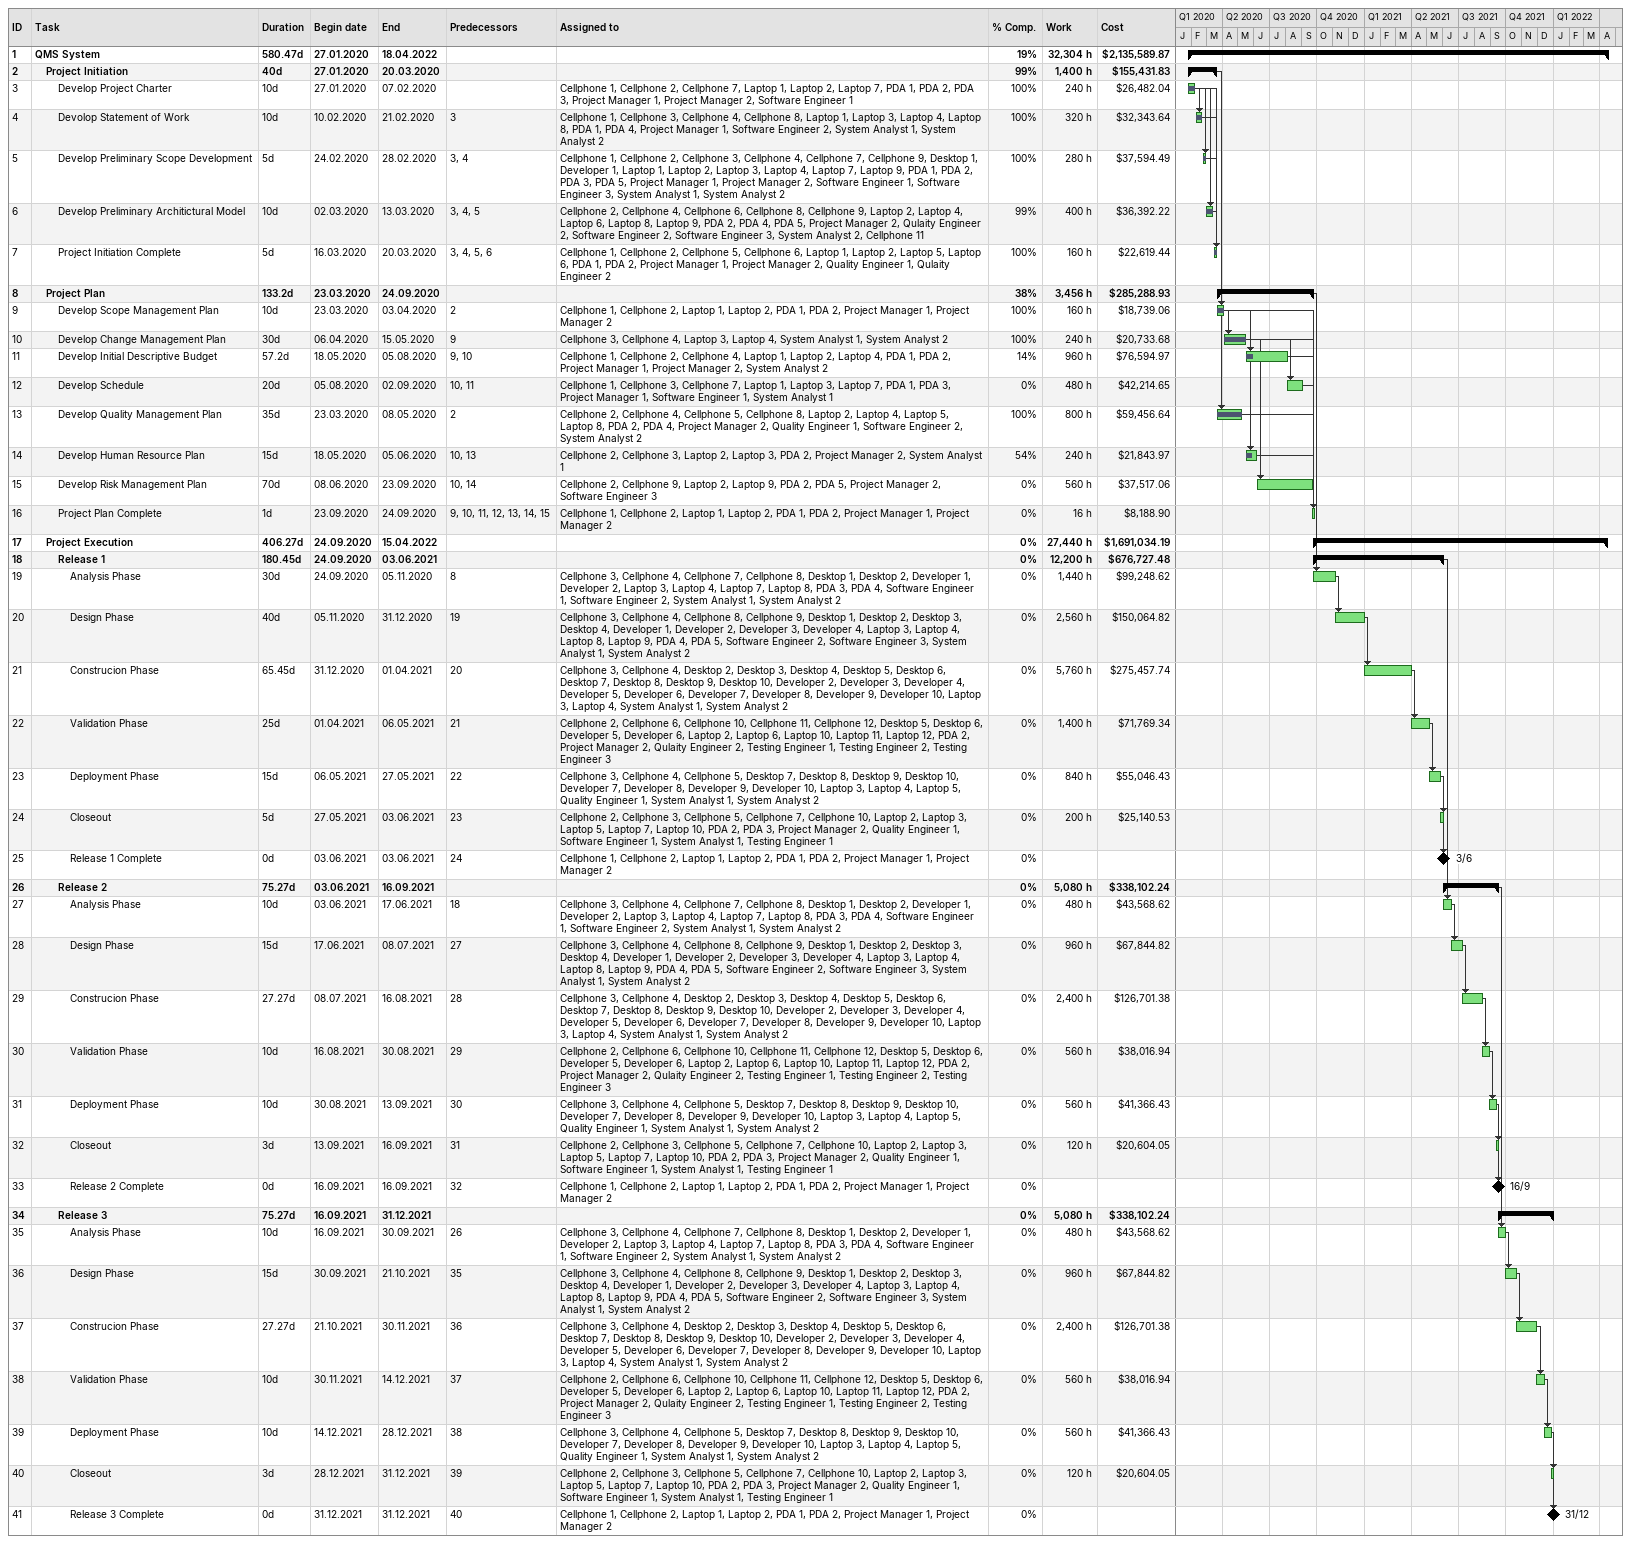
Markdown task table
| ID | Level | Task | Duration | Start | Finish | Predecessors | Resources | % complete | Work (h) | Cost ($) |
|---|---|---|---|---|---|---|---|---|---|---|
| 1 | 1 | **QMS System** | 580.47d | 2020-01-27 | 2022-04-18 |  |  | 19 | 32304 | 2135589.87 |
| 2 | 2 | **Project Initiation** | 40d | 2020-01-27 | 2020-03-20 |  |  | 99 | 1400 | 155431.83 |
| 3 | 3 | Develop Project Charter | 10d | 2020-01-27 | 2020-02-07 |  | Cellphone 1, Cellphone 2, Cellphone 7, Laptop 1, Laptop 2, Laptop 7, PDA 1, PDA 2, PDA 3, Project Manager 1, Project Manager 2, Software Engineer 1 | 100 | 240 | 26482.04 |
| 4 | 3 | Devolop Statement of Work | 10d | 2020-02-10 | 2020-02-21 | 3 | Cellphone 1, Cellphone 3, Cellphone 4, Cellphone 8, Laptop 1, Laptop 3, Laptop 4, Laptop 8, PDA 1, PDA 4, Project Manager 1, Software Engineer 2, System Analyst 1, System Analyst 2 | 100 | 320 | 32343.64 |
| 5 | 3 | Develop Preliminary Scope Development | 5d | 2020-02-24 | 2020-02-28 | 3, 4 | Cellphone 1, Cellphone 2, Cellphone 3, Cellphone 4, Cellphone 7, Cellphone 9, Desktop 1, Developer 1, Laptop 1, Laptop 2, Laptop 3, Laptop 4, Laptop 7, Laptop 9, PDA 1, PDA 2, PDA 3, PDA 5, Project Manager 1, Project Manager 2, Software Engineer 1, Software Engineer 3, System Analyst 1, System Analyst 2 | 100 | 280 | 37594.49 |
| 6 | 3 | Develop Preliminary Architictural Model | 10d | 2020-03-02 | 2020-03-13 | 3, 4, 5 | Cellphone 2, Cellphone 4, Cellphone 6, Cellphone 8, Cellphone 9, Laptop 2, Laptop 4, Laptop 6, Laptop 8, Laptop 9, PDA 2, PDA 4, PDA 5, Project Manager 2, Qulaity Engineer 2, Software Engineer 2, Software Engineer 3, System Analyst 2, Cellphone 11 | 99 | 400 | 36392.22 |
| 7 | 3 | Project Initiation Complete | 5d | 2020-03-16 | 2020-03-20 | 3, 4, 5, 6 | Cellphone 1, Cellphone 2, Cellphone 5, Cellphone 6, Laptop 1, Laptop 2, Laptop 5, Laptop 6, PDA 1, PDA 2, Project Manager 1, Project Manager 2, Quality Engineer 1, Qulaity Engineer 2 | 100 | 160 | 22619.44 |
| 8 | 2 | **Project Plan** | 133.2d | 2020-03-23 | 2020-09-24 |  |  | 38 | 3456 | 285288.93 |
| 9 | 3 | Develop Scope Management Plan | 10d | 2020-03-23 | 2020-04-03 | 2 | Cellphone 1, Cellphone 2, Laptop 1, Laptop 2, PDA 1, PDA 2, Project Manager 1, Project Manager 2 | 100 | 160 | 18739.06 |
| 10 | 3 | Develop Change Management Plan | 30d | 2020-04-06 | 2020-05-15 | 9 | Cellphone 3, Cellphone 4, Laptop 3, Laptop 4, System Analyst 1, System Analyst 2 | 100 | 240 | 20733.68 |
| 11 | 3 | Develop Initial Descriptive Budget | 57.2d | 2020-05-18 | 2020-08-05 | 9, 10 | Cellphone 1, Cellphone 2, Cellphone 4, Laptop 1, Laptop 2, Laptop 4, PDA 1, PDA 2, Project Manager 1, Project Manager 2, System Analyst 2 | 14 | 960 | 76594.97 |
| 12 | 3 | Develop Schedule | 20d | 2020-08-05 | 2020-09-02 | 10, 11 | Cellphone 1, Cellphone 3, Cellphone 7, Laptop 1, Laptop 3, Laptop 7, PDA 1, PDA 3, Project Manager 1, Software Engineer 1, System Analyst 1 | 0 | 480 | 42214.65 |
| 13 | 3 | Develop Quality Management Plan | 35d | 2020-03-23 | 2020-05-08 | 2 | Cellphone 2, Cellphone 4, Cellphone 5, Cellphone 8, Laptop 2, Laptop 4, Laptop 5, Laptop 8, PDA 2, PDA 4, Project Manager 2, Quality Engineer 1, Software Engineer 2, System Analyst 2 | 100 | 800 | 59456.64 |
| 14 | 3 | Develop Human Resource Plan | 15d | 2020-05-18 | 2020-06-05 | 10, 13 | Cellphone 2, Cellphone 3, Laptop 2, Laptop 3, PDA 2, Project Manager 2, System Analyst 1 | 54 | 240 | 21843.97 |
| 15 | 3 | Develop Risk Management Plan | 70d | 2020-06-08 | 2020-09-23 | 10, 14 | Cellphone 2, Cellphone 9, Laptop 2, Laptop 9, PDA 2, PDA 5, Project Manager 2, Software Engineer 3 | 0 | 560 | 37517.06 |
| 16 | 3 | Project Plan Complete | 1d | 2020-09-23 | 2020-09-24 | 9, 10, 11, 12, 13, 14, 15 | Cellphone 1, Cellphone 2, Laptop 1, Laptop 2, PDA 1, PDA 2, Project Manager 1, Project Manager 2 | 0 | 16 | 8188.90 |
| 17 | 2 | **Project Execution** | 406.27d | 2020-09-24 | 2022-04-15 |  |  | 0 | 27440 | 1691034.19 |
| 18 | 3 | **Release 1** | 180.45d | 2020-09-24 | 2021-06-03 |  |  | 0 | 12200 | 676727.48 |
| 19 | 4 | Analysis Phase | 30d | 2020-09-24 | 2020-11-05 | 8 | Cellphone 3, Cellphone 4, Cellphone 7, Cellphone 8, Desktop 1, Desktop 2, Developer 1, Developer 2, Laptop 3, Laptop 4, Laptop 7, Laptop 8, PDA 3, PDA 4, Software Engineer 1, Software Engineer 2, System Analyst 1, System Analyst 2 | 0 | 1440 | 99248.62 |
| 20 | 4 | Design Phase | 40d | 2020-11-05 | 2020-12-31 | 19 | Cellphone 3, Cellphone 4, Cellphone 8, Cellphone 9, Desktop 1, Desktop 2, Desktop 3, Desktop 4, Developer 1, Developer 2, Developer 3, Developer 4, Laptop 3, Laptop 4, Laptop 8, Laptop 9, PDA 4, PDA 5, Software Engineer 2, Software Engineer 3, System Analyst 1, System Analyst 2 | 0 | 2560 | 150064.82 |
| 21 | 4 | Construcion Phase | 65.45d | 2020-12-31 | 2021-04-01 | 20 | Cellphone 3, Cellphone 4, Desktop 2, Desktop 3, Desktop 4, Desktop 5, Desktop 6, Desktop 7, Desktop 8, Desktop 9, Desktop 10, Developer 2, Developer 3, Developer 4, Developer 5, Developer 6, Developer 7, Developer 8, Developer 9, Developer 10, Laptop 3, Laptop 4, System Analyst 1, System Analyst 2 | 0 | 5760 | 275457.74 |
| 22 | 4 | Validation Phase | 25d | 2021-04-01 | 2021-05-06 | 21 | Cellphone 2, Cellphone 6, Cellphone 10, Cellphone 11, Cellphone 12, Desktop 5, Desktop 6, Developer 5, Developer 6, Laptop 2, Laptop 6, Laptop 10, Laptop 11, Laptop 12, PDA 2, Project Manager 2, Qulaity Engineer 2, Testing Engineer 1, Testing Engineer 2, Testing Engineer 3 | 0 | 1400 | 71769.34 |
| 23 | 4 | Deployment Phase | 15d | 2021-05-06 | 2021-05-27 | 22 | Cellphone 3, Cellphone 4, Cellphone 5, Desktop 7, Desktop 8, Desktop 9, Desktop 10, Developer 7, Developer 8, Developer 9, Developer 10, Laptop 3, Laptop 4, Laptop 5, Quality Engineer 1, System Analyst 1, System Analyst 2 | 0 | 840 | 55046.43 |
| 24 | 4 | Closeout | 5d | 2021-05-27 | 2021-06-03 | 23 | Cellphone 2, Cellphone 3, Cellphone 5, Cellphone 7, Cellphone 10, Laptop 2, Laptop 3, Laptop 5, Laptop 7, Laptop 10, PDA 2, PDA 3, Project Manager 2, Quality Engineer 1, Software Engineer 1, System Analyst 1, Testing Engineer 1 | 0 | 200 | 25140.53 |
| 25 | 4 | Release 1 Complete | 0d | 2021-06-03 | 2021-06-03 | 24 | Cellphone 1, Cellphone 2, Laptop 1, Laptop 2, PDA 1, PDA 2, Project Manager 1, Project Manager 2 | 0 |  |  |
| 26 | 3 | **Release 2** | 75.27d | 2021-06-03 | 2021-09-16 |  |  | 0 | 5080 | 338102.24 |
| 27 | 4 | Analysis Phase | 10d | 2021-06-03 | 2021-06-17 | 18 | Cellphone 3, Cellphone 4, Cellphone 7, Cellphone 8, Desktop 1, Desktop 2, Developer 1, Developer 2, Laptop 3, Laptop 4, Laptop 7, Laptop 8, PDA 3, PDA 4, Software Engineer 1, Software Engineer 2, System Analyst 1, System Analyst 2 | 0 | 480 | 43568.62 |
| 28 | 4 | Design Phase | 15d | 2021-06-17 | 2021-07-08 | 27 | Cellphone 3, Cellphone 4, Cellphone 8, Cellphone 9, Desktop 1, Desktop 2, Desktop 3, Desktop 4, Developer 1, Developer 2, Developer 3, Developer 4, Laptop 3, Laptop 4, Laptop 8, Laptop 9, PDA 4, PDA 5, Software Engineer 2, Software Engineer 3, System Analyst 1, System Analyst 2 | 0 | 960 | 67844.82 |
| 29 | 4 | Construcion Phase | 27.27d | 2021-07-08 | 2021-08-16 | 28 | Cellphone 3, Cellphone 4, Desktop 2, Desktop 3, Desktop 4, Desktop 5, Desktop 6, Desktop 7, Desktop 8, Desktop 9, Desktop 10, Developer 2, Developer 3, Developer 4, Developer 5, Developer 6, Developer 7, Developer 8, Developer 9, Developer 10, Laptop 3, Laptop 4, System Analyst 1, System Analyst 2 | 0 | 2400 | 126701.38 |
| 30 | 4 | Validation Phase | 10d | 2021-08-16 | 2021-08-30 | 29 | Cellphone 2, Cellphone 6, Cellphone 10, Cellphone 11, Cellphone 12, Desktop 5, Desktop 6, Developer 5, Developer 6, Laptop 2, Laptop 6, Laptop 10, Laptop 11, Laptop 12, PDA 2, Project Manager 2, Qulaity Engineer 2, Testing Engineer 1, Testing Engineer 2, Testing Engineer 3 | 0 | 560 | 38016.94 |
| 31 | 4 | Deployment Phase | 10d | 2021-08-30 | 2021-09-13 | 30 | Cellphone 3, Cellphone 4, Cellphone 5, Desktop 7, Desktop 8, Desktop 9, Desktop 10, Developer 7, Developer 8, Developer 9, Developer 10, Laptop 3, Laptop 4, Laptop 5, Quality Engineer 1, System Analyst 1, System Analyst 2 | 0 | 560 | 41366.43 |
| 32 | 4 | Closeout | 3d | 2021-09-13 | 2021-09-16 | 31 | Cellphone 2, Cellphone 3, Cellphone 5, Cellphone 7, Cellphone 10, Laptop 2, Laptop 3, Laptop 5, Laptop 7, Laptop 10, PDA 2, PDA 3, Project Manager 2, Quality Engineer 1, Software Engineer 1, System Analyst 1, Testing Engineer 1 | 0 | 120 | 20604.05 |
| 33 | 4 | Release 2 Complete | 0d | 2021-09-16 | 2021-09-16 | 32 | Cellphone 1, Cellphone 2, Laptop 1, Laptop 2, PDA 1, PDA 2, Project Manager 1, Project Manager 2 | 0 |  |  |
| 34 | 3 | **Release 3** | 75.27d | 2021-09-16 | 2021-12-31 |  |  | 0 | 5080 | 338102.24 |
| 35 | 4 | Analysis Phase | 10d | 2021-09-16 | 2021-09-30 | 26 | Cellphone 3, Cellphone 4, Cellphone 7, Cellphone 8, Desktop 1, Desktop 2, Developer 1, Developer 2, Laptop 3, Laptop 4, Laptop 7, Laptop 8, PDA 3, PDA 4, Software Engineer 1, Software Engineer 2, System Analyst 1, System Analyst 2 | 0 | 480 | 43568.62 |
| 36 | 4 | Design Phase | 15d | 2021-09-30 | 2021-10-21 | 35 | Cellphone 3, Cellphone 4, Cellphone 8, Cellphone 9, Desktop 1, Desktop 2, Desktop 3, Desktop 4, Developer 1, Developer 2, Developer 3, Developer 4, Laptop 3, Laptop 4, Laptop 8, Laptop 9, PDA 4, PDA 5, Software Engineer 2, Software Engineer 3, System Analyst 1, System Analyst 2 | 0 | 960 | 67844.82 |
| 37 | 4 | Construcion Phase | 27.27d | 2021-10-21 | 2021-11-30 | 36 | Cellphone 3, Cellphone 4, Desktop 2, Desktop 3, Desktop 4, Desktop 5, Desktop 6, Desktop 7, Desktop 8, Desktop 9, Desktop 10, Developer 2, Developer 3, Developer 4, Developer 5, Developer 6, Developer 7, Developer 8, Developer 9, Developer 10, Laptop 3, Laptop 4, System Analyst 1, System Analyst 2 | 0 | 2400 | 126701.38 |
| 38 | 4 | Validation Phase | 10d | 2021-11-30 | 2021-12-14 | 37 | Cellphone 2, Cellphone 6, Cellphone 10, Cellphone 11, Cellphone 12, Desktop 5, Desktop 6, Developer 5, Developer 6, Laptop 2, Laptop 6, Laptop 10, Laptop 11, Laptop 12, PDA 2, Project Manager 2, Qulaity Engineer 2, Testing Engineer 1, Testing Engineer 2, Testing Engineer 3 | 0 | 560 | 38016.94 |
| 39 | 4 | Deployment Phase | 10d | 2021-12-14 | 2021-12-28 | 38 | Cellphone 3, Cellphone 4, Cellphone 5, Desktop 7, Desktop 8, Desktop 9, Desktop 10, Developer 7, Developer 8, Developer 9, Developer 10, Laptop 3, Laptop 4, Laptop 5, Quality Engineer 1, System Analyst 1, System Analyst 2 | 0 | 560 | 41366.43 |
| 40 | 4 | Closeout | 3d | 2021-12-28 | 2021-12-31 | 39 | Cellphone 2, Cellphone 3, Cellphone 5, Cellphone 7, Cellphone 10, Laptop 2, Laptop 3, Laptop 5, Laptop 7, Laptop 10, PDA 2, PDA 3, Project Manager 2, Quality Engineer 1, Software Engineer 1, System Analyst 1, Testing Engineer 1 | 0 | 120 | 20604.05 |
| 41 | 4 | Release 3 Complete | 0d | 2021-12-31 | 2021-12-31 | 40 | Cellphone 1, Cellphone 2, Laptop 1, Laptop 2, PDA 1, PDA 2, Project Manager 1, Project Manager 2 | 0 |  |  |
